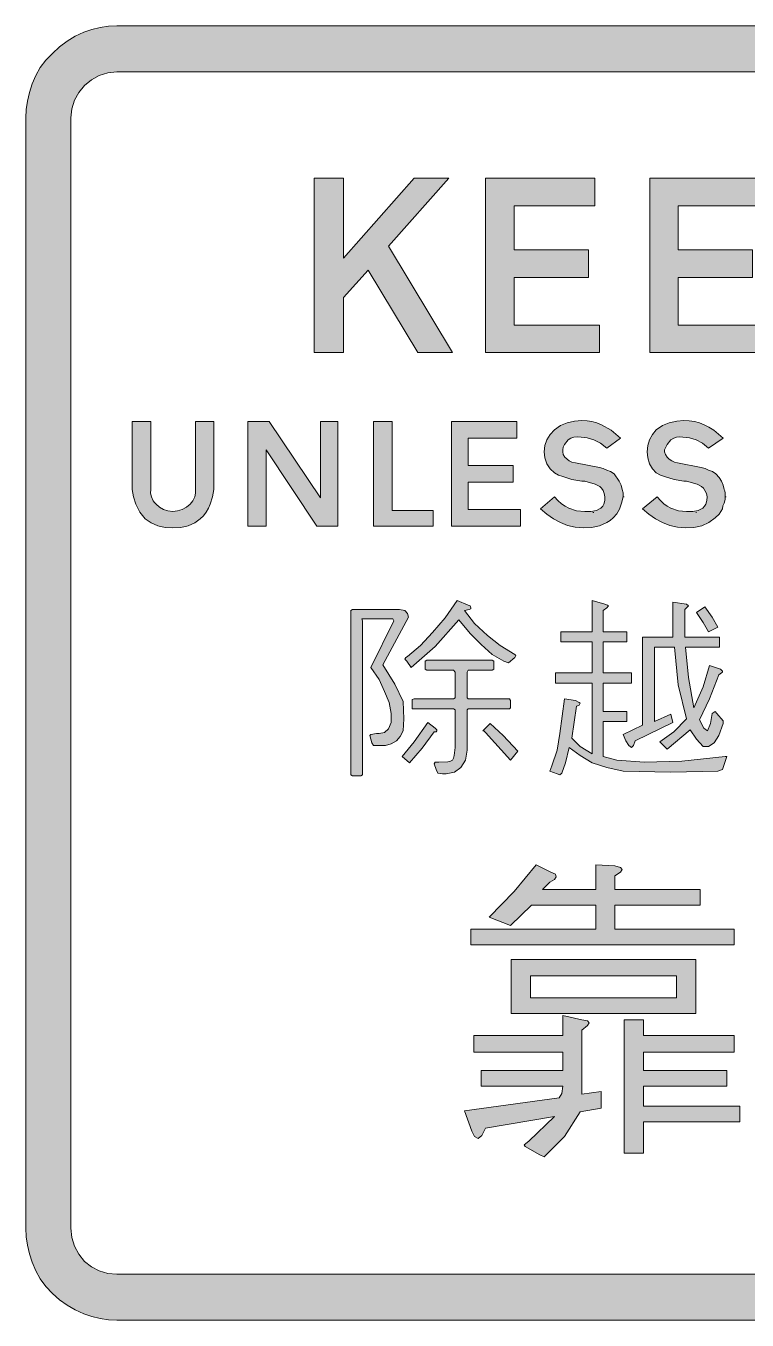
# Model space of a CAD drawing. Header units: metres. Extents: x 104 to 465, y 9 to 263.
# Drawn here: x 104.4 to 245.9, y 9 to 262.8 of the extents above; entities that cross this region are included whole.
import ezdxf

# ---------------------------------------------------------------- set-up
doc = ezdxf.new("R2010")
doc.units = ezdxf.units.M
doc.layers.add('FILL_BLACK_000000', color=7, linetype='Continuous', true_color=0x000000)
doc.layers.add('STROKE_BLACK_000000', color=7, linetype='Continuous', true_color=0x000000)

msp = doc.modelspace()

# ---------------------------------------------------------------- hatches: boundary and pattern name
at = {"layer": 'FILL_BLACK_000000', "true_color": 0x000000}
h = msp.add_hatch(color=7, dxfattribs=at)
h.dxf.hatch_style = 1
h.paths.add_polyline_path([(450.74, 262.51), (452.42, 262.12), (454.14, 261.54), (455.75, 260.77), (457.33, 259.81), (458.85, 258.68), (460.26, 257.4), (461.44, 256.09), (462.51, 254.63), (463.45, 253.07), (464.22, 251.46), (464.8, 249.74), (465.19, 248.06), (465.41, 246.42), (465.48, 244.8), (465.48, 27), (465.41, 25.35), (465.19, 23.67), (464.8, 21.99), (464.22, 20.34), (463.45, 18.65), (462.51, 17.08), (461.44, 15.61), (460.26, 14.22), (458.85, 12.97), (457.33, 11.9), (455.75, 11.01), (454.14, 10.26), (452.42, 9.68), (450.74, 9.29), (449.1, 9.07), (447.48, 9), (122.22, 9), (120.6, 9.07), (118.98, 9.29), (117.36, 9.68), (115.74, 10.26), (114.05, 11.01), (112.48, 11.9), (111.01, 12.97), (109.62, 14.22), (108.34, 15.61), (107.23, 17.08), (106.33, 18.65), (105.66, 20.34), (105.08, 21.99), (104.69, 23.67), (104.47, 25.35), (104.4, 27), (104.4, 244.8), (104.47, 246.42), (104.69, 248.06), (105.08, 249.74), (105.66, 251.46), (106.33, 253.07), (107.23, 254.63), (108.34, 256.09), (109.62, 257.4), (111.01, 258.68), (112.48, 259.81), (114.05, 260.77), (115.74, 261.54), (117.36, 262.12), (118.98, 262.51), (120.6, 262.73), (122.22, 262.8), (447.48, 262.8), (449.1, 262.73), (450.74, 262.51)])
h.paths.add_polyline_path([(455.8, 248.22), (454.96, 249.76), (454.41, 250.46), (453.78, 251.1), (452.44, 252.21), (450.9, 253.06), (449.22, 253.61), (447.48, 253.8), (122.22, 253.8), (120.48, 253.61), (118.8, 253.06), (117.26, 252.21), (115.92, 251.1), (114.81, 249.76), (113.96, 248.22), (113.41, 246.54), (113.22, 244.8), (113.22, 27), (113.41, 25.18), (113.96, 23.49), (114.81, 21.94), (115.92, 20.52), (117.26, 19.44), (118.8, 18.65), (120.48, 18.17), (122.22, 18), (447.48, 18), (449.22, 18.17), (450.9, 18.65), (452.44, 19.44), (453.78, 20.52), (454.96, 21.94), (455.8, 23.49), (456.31, 25.18), (456.48, 27), (456.48, 244.8), (456.31, 246.54), (455.8, 248.22)], flags=16)
h = msp.add_hatch(color=7, dxfattribs=at)
h.dxf.hatch_style = 1
h.paths.add_polyline_path([(166.68, 209.52), (166.68, 198.72), (160.92, 198.72), (160.92, 232.92), (166.68, 232.92), (166.68, 217.26), (180.54, 232.92), (187.38, 232.92), (175.5, 219.6), (188.1, 198.72), (181.26, 198.72), (171.54, 214.92), (166.68, 209.52)])
h = msp.add_hatch(color=7, dxfattribs=at)
h.dxf.hatch_style = 1
h.paths.add_polyline_path([(194.58, 198.72), (194.58, 232.92), (216, 232.92), (216, 227.52), (200.16, 227.52), (200.16, 218.88), (214.74, 218.88), (214.74, 213.48), (200.16, 213.48), (200.16, 204.12), (216.9, 204.12), (216.9, 198.72), (194.58, 198.72)])
h = msp.add_hatch(color=7, dxfattribs=at)
h.dxf.hatch_style = 1
h.paths.add_polyline_path([(226.8, 232.92), (248.22, 232.92), (248.22, 227.52), (232.38, 227.52), (232.38, 218.88), (246.96, 218.88), (246.96, 213.48), (232.38, 213.48), (232.38, 204.12), (249.12, 204.12), (249.12, 198.72), (226.8, 198.72), (226.8, 232.92)])
h = msp.add_hatch(color=7, dxfattribs=at)
h.dxf.hatch_style = 1
h.paths.add_polyline_path([(218.34, 180), (217.15, 180.95), (215.82, 181.62), (214.49, 182.03), (213.3, 182.16), (212.55, 182.23), (211.9, 182.16), (211.33, 181.96), (210.78, 181.62), (210.04, 180.7), (209.79, 180.18), (209.7, 179.64), (209.7, 179.28), (209.82, 178.75), (210.13, 178.25), (210.96, 177.48), (211.52, 177.23), (212.22, 177.12), (216.9, 176.22), (217.62, 176.02), (218.34, 175.68), (219.06, 175.39), (219.78, 174.96), (220.79, 173.5), (221.17, 172.71), (221.4, 171.9), (221.56, 171.25), (221.58, 170.46), (221.27, 169.18), (220.86, 168.05), (220.31, 167.09), (219.6, 166.32), (219.02, 165.82), (218.37, 165.4), (216.92, 164.79), (215.37, 164.45), (213.84, 164.34), (212.18, 164.47), (210.67, 164.84), (209.26, 165.4), (207.9, 166.14), (206.57, 167.06), (205.38, 168.12), (208.08, 170.46), (208.76, 169.72), (209.46, 169.1), (210.18, 168.6), (210.91, 168.21), (212.43, 167.73), (214.02, 167.58), (215.22, 167.55), (216.31, 167.76), (217.21, 168.24), (217.55, 168.59), (217.8, 169.02), (217.97, 169.72), (217.98, 170.44), (217.85, 171.12), (217.62, 171.72), (217.32, 172.14), (216.96, 172.48), (216.09, 172.96), (214.02, 173.52), (213.48, 173.52), (211.52, 173.84), (209.7, 174.42), (208.89, 174.71), (208.08, 175.14), (207.24, 175.94), (206.62, 176.94), (206.23, 178.08), (206.1, 179.28), (206.23, 180.49), (206.62, 181.64), (207.24, 182.7), (208.08, 183.6), (209.25, 184.41), (210.58, 184.97), (212, 185.3), (213.48, 185.4), (214.48, 185.35), (215.45, 185.19), (216.39, 184.93), (217.33, 184.57), (219.18, 183.5), (221.04, 181.98), (218.34, 180)])
h = msp.add_hatch(color=7, dxfattribs=at)
h.dxf.hatch_style = 1
h.paths.add_polyline_path([(228.86, 169.72), (229.52, 169.1), (230.2, 168.6), (230.92, 168.21), (232.42, 167.73), (234, 167.58), (235.2, 167.55), (236.29, 167.76), (237.19, 168.24), (237.53, 168.59), (237.78, 169.02), (237.98, 169.72), (238.03, 170.44), (237.91, 171.12), (237.6, 171.72), (237.3, 172.14), (236.94, 172.48), (236.07, 172.96), (234, 173.52), (233.46, 173.52), (231.57, 173.83), (229.68, 174.42), (228.87, 174.71), (228.06, 175.14), (227.32, 175.94), (226.75, 176.94), (226.39, 178.08), (226.26, 179.28), (226.39, 180.49), (226.75, 181.64), (227.32, 182.7), (228.06, 183.6), (229.26, 184.41), (230.62, 184.97), (232.06, 185.3), (233.46, 185.4), (234.52, 185.35), (235.53, 185.19), (236.51, 184.93), (237.46, 184.57), (238.4, 184.09), (239.33, 183.5), (241.2, 181.98), (238.32, 180), (237.15, 180.94), (235.87, 181.62), (234.55, 182.02), (233.28, 182.16), (232.64, 182.23), (232.04, 182.16), (231.48, 181.96), (230.94, 181.62), (230.17, 180.7), (229.68, 179.64), (229.68, 179.28), (229.88, 178.75), (230.2, 178.24), (230.62, 177.81), (231.12, 177.48), (231.66, 177.23), (232.2, 177.12), (236.88, 176.22), (237.67, 176.02), (238.32, 175.68), (239.11, 175.39), (239.76, 174.96), (240.37, 174.25), (240.84, 173.5), (241.18, 172.71), (241.38, 171.9), (241.54, 171.61), (241.56, 171.18), (241.56, 170.46), (241.56, 169.92), (241.38, 169.2), (241.13, 168.66), (241.02, 168.12), (240.37, 167.08), (239.58, 166.32), (238.38, 165.4), (236.97, 164.79), (235.43, 164.45), (233.82, 164.34), (232.23, 164.47), (230.71, 164.83), (229.26, 165.4), (227.88, 166.14), (226.62, 167.06), (225.36, 168.12), (228.24, 170.46), (228.86, 169.72)])
h = msp.add_hatch(color=7, dxfattribs=at)
h.dxf.hatch_style = 1
h.paths.add_polyline_path([(137.7, 185.22), (141.3, 185.22), (141.3, 171.9), (141.01, 170.46), (140.58, 169.02), (140.25, 168.22), (139.79, 167.44), (139.24, 166.74), (138.6, 166.14), (137.53, 165.33), (136.24, 164.77), (134.78, 164.44), (133.2, 164.34), (131.72, 164.44), (130.3, 164.77), (128.97, 165.33), (127.8, 166.14), (126.76, 167.44), (126.33, 168.22), (126, 169.02), (125.5, 170.46), (125.28, 171.9), (125.28, 185.22), (128.88, 185.22), (128.88, 171.9), (128.83, 171.18), (129.06, 170.46), (129.37, 169.67), (129.62, 169.32), (129.96, 169.02), (130.59, 168.42), (131.38, 167.96), (132.26, 167.68), (133.2, 167.58), (134.14, 167.68), (135.04, 167.96), (135.88, 168.42), (136.62, 169.02), (137.14, 169.67), (137.52, 170.46), (137.68, 171.18), (137.7, 171.9), (137.7, 185.22)])
h = msp.add_hatch(color=7, dxfattribs=at)
h.dxf.hatch_style = 1
h.paths.add_polyline_path([(162.18, 170.28), (162.18, 185.22), (165.6, 185.22), (165.6, 164.7), (161.46, 164.7), (151.56, 179.64), (151.56, 164.7), (147.96, 164.7), (147.96, 185.22), (152.1, 185.22), (162.18, 170.28)])
h = msp.add_hatch(color=7, dxfattribs=at)
h.dxf.hatch_style = 1
h.paths.add_polyline_path([(172.62, 164.7), (172.62, 185.22), (176.22, 185.22), (176.22, 167.76), (184.32, 167.76), (184.32, 164.7), (172.62, 164.7)])
h = msp.add_hatch(color=7, dxfattribs=at)
h.dxf.hatch_style = 1
h.paths.add_polyline_path([(187.92, 185.22), (200.7, 185.22), (200.7, 181.98), (191.16, 181.98), (191.16, 176.58), (199.98, 176.58), (199.98, 173.34), (191.16, 173.34), (191.16, 167.94), (201.42, 167.94), (201.42, 164.7), (187.92, 164.7), (187.92, 185.22)])
h = msp.add_hatch(color=7, dxfattribs=at)
h.dxf.hatch_style = 1
h.paths.add_polyline_path([(193.68, 141.48), (191.52, 143.64), (189.36, 146.34), (184.68, 141.12), (180, 136.98), (179.1, 138.24), (178.74, 138.6), (178.92, 138.96), (179.28, 139.14), (181.8, 141.3), (184.14, 143.82), (186.66, 146.7), (189, 150.12), (191.16, 149.22), (191.52, 149.04), (191.7, 148.68), (191.7, 148.5), (191.34, 148.32), (190.44, 148.14), (192.42, 145.62), (194.94, 143.28), (197.46, 141.3), (200.34, 139.5), (200.52, 139.32), (200.34, 138.96), (199.08, 137.88), (198.18, 138.24), (195.84, 139.5), (193.68, 141.48)])
h = msp.add_hatch(color=7, dxfattribs=at)
h.dxf.hatch_style = 1
h.paths.add_polyline_path([(221.58, 116.64), (218.34, 117.36), (215.46, 118.26), (213.12, 119.7), (210.96, 121.32), (210.24, 118.26), (209.52, 116.28), (209.16, 115.92), (208.62, 116.1), (207.18, 116.64), (207.54, 117.72), (208.62, 120.78), (209.16, 124.02), (210.06, 130.86), (212.22, 130.5), (212.94, 130.14), (213.12, 129.96), (212.94, 129.6), (212.4, 129.42), (211.5, 123.12), (213.12, 121.5), (215.46, 120.06), (215.46, 133.92), (208.26, 133.92), (208.26, 135.9), (215.46, 135.9), (215.46, 142.02), (209.34, 142.02), (209.34, 144), (215.46, 144), (215.46, 150.12), (217.98, 149.4), (218.52, 149.22), (218.7, 149.04), (218.34, 148.68), (217.62, 148.14), (217.62, 144), (222.3, 144), (222.3, 142.02), (217.62, 142.02), (217.62, 135.9), (223.2, 135.9), (223.2, 133.92), (217.62, 133.92), (217.62, 128.34), (222.3, 128.34), (222.3, 126.36), (217.62, 126.36), (217.62, 119.52), (220.32, 118.8), (225.72, 118.44), (233.1, 118.62), (241.56, 119.52), (241.92, 119.52), (241.02, 117), (240.12, 116.64), (230.94, 116.46), (221.58, 116.64)])
h = msp.add_hatch(color=7, dxfattribs=at)
h.dxf.hatch_style = 1
h.paths.add_polyline_path([(241.2, 126.54), (241.2, 126), (240.3, 123.66), (239.4, 122.22), (238.32, 121.5), (237.24, 121.5), (235.98, 122.94), (234.72, 124.74), (230.22, 120.96), (228.78, 122.4), (231.48, 124.38), (234, 126.9), (232.38, 133.56), (231.66, 140.94), (227.7, 140.94), (227.7, 126.36), (230.94, 127.8), (231.3, 126.18), (223.92, 122.58), (223.56, 121.68), (223.2, 121.32), (222.66, 121.68), (222.12, 122.58), (221.58, 123.84), (225.36, 125.64), (225.36, 142.92), (231.3, 142.92), (231.3, 149.76), (234, 149.4), (234.36, 149.04), (233.64, 148.32), (233.64, 142.92), (240.48, 142.92), (240.48, 140.94), (233.82, 140.94), (234.36, 135), (235.44, 129.06), (237.24, 133.2), (238.5, 137.34), (240.66, 136.62), (241.02, 136.26), (241.02, 136.08), (240.84, 135.9), (240.3, 135.54), (238.5, 130.86), (236.52, 126.72), (237.42, 125.1), (238.14, 124.56), (238.68, 126), (239.04, 127.98), (239.58, 128.34), (239.94, 127.98), (241.2, 126.54)])
h = msp.add_hatch(color=7, dxfattribs=at)
h.dxf.hatch_style = 1
h.paths.add_polyline_path([(178.38, 124.56), (177.84, 123.48), (177.12, 122.58), (176.04, 122.04), (174.96, 121.68), (172.62, 121.68), (172.26, 122.22), (171.9, 123.66), (172.08, 123.84), (173.16, 124.02), (173.7, 124.02), (174.78, 124.2), (175.5, 124.92), (176.04, 126.18), (176.04, 127.98), (175.68, 130.14), (174.78, 132.3), (173.7, 134.64), (172.08, 136.98), (176.58, 146.16), (176.4, 146.52), (170.28, 146.52), (170.46, 146.16), (170.46, 115.92), (170.1, 115.74), (168.48, 115.74), (168.12, 115.92), (168.12, 148.14), (168.48, 148.32), (177.66, 148.32), (178.74, 148.14), (179.28, 147.6), (179.46, 146.88), (174.42, 137.52), (176.76, 133.74), (178.38, 130.32), (178.56, 126.9), (178.38, 124.56)])
h = msp.add_hatch(color=7, dxfattribs=at)
h.dxf.hatch_style = 1
h.paths.add_polyline_path([(237.6, 148.86), (239.04, 146.88), (240.12, 144.9), (238.32, 144), (237.24, 145.8), (235.98, 147.78), (237.6, 148.86)])
h = msp.add_hatch(color=7, dxfattribs=at)
h.dxf.hatch_style = 1
h.paths.add_polyline_path([(180.54, 130.86), (188.28, 130.86), (188.64, 131.04), (188.64, 136.08), (188.28, 136.44), (183.06, 136.44), (182.7, 136.62), (182.7, 138.24), (183.06, 138.42), (195.84, 138.42), (196.2, 138.24), (196.2, 136.62), (195.84, 136.44), (191.16, 136.44), (190.98, 136.08), (190.98, 131.04), (191.16, 130.86), (199.26, 130.86), (199.44, 130.5), (199.44, 129.06), (199.26, 128.88), (191.16, 128.88), (190.98, 128.7), (190.98, 120.78), (190.62, 118.8), (189.72, 117.36), (188.46, 116.46), (186.84, 116.1), (186.12, 116.1), (185.22, 116.28), (184.86, 117), (184.5, 118.08), (184.68, 118.44), (185.4, 118.44), (187.19, 118.47), (187.72, 118.59), (188.07, 118.83), (188.28, 119.2), (188.42, 119.72), (188.64, 121.32), (188.64, 128.7), (188.28, 128.88), (180.18, 128.88), (180.18, 130.68), (180.54, 130.86)])
h = msp.add_hatch(color=7, dxfattribs=at)
h.dxf.hatch_style = 1
h.paths.add_polyline_path([(184.68, 125.1), (185.04, 124.74), (185.04, 124.56), (184.86, 124.38), (184.5, 124.38), (182.16, 121.14), (179.64, 118.26), (178.2, 119.52), (180.54, 122.4), (183.24, 126.18), (184.68, 125.1)])
h = msp.add_hatch(color=7, dxfattribs=at)
h.dxf.hatch_style = 1
h.paths.add_polyline_path([(199.44, 118.8), (194.58, 124.2), (194.22, 124.56), (194.04, 124.56), (195.48, 126), (198, 123.66), (200.88, 120.6), (199.44, 118.8)])
h = msp.add_hatch(color=7, dxfattribs=at)
h.dxf.hatch_style = 1
h.paths.add_polyline_path([(243.36, 82.62), (191.7, 82.62), (191.7, 85.68), (216.18, 85.68), (216.18, 90.36), (203.58, 90.36), (199.44, 86.4), (195.3, 88.02), (200.16, 93.06), (204.48, 98.28), (207.36, 96.84), (208.26, 96.48), (208.44, 95.94), (208.08, 95.4), (207.18, 94.86), (205.74, 93.42), (216.18, 93.42), (216.18, 98.28), (219.96, 98.1), (221.04, 97.74), (221.4, 97.38), (221.04, 96.84), (219.96, 96.12), (219.96, 93.42), (236.7, 93.42), (236.7, 90.36), (219.96, 90.36), (219.96, 85.68), (243.36, 85.68), (243.36, 82.62)])
h = msp.add_hatch(color=7, dxfattribs=at)
h.dxf.hatch_style = 1
h.paths.add_polyline_path([(199.62, 69.12), (199.62, 79.74), (235.8, 79.74), (235.8, 69.12), (199.62, 69.12)])
h.paths.add_polyline_path([(232.02, 72.18), (232.02, 76.5), (203.4, 76.5), (203.4, 72.18), (232.02, 72.18)], flags=16)
h = msp.add_hatch(color=7, dxfattribs=at)
h.dxf.hatch_style = 1
h.paths.add_polyline_path([(213.48, 53.28), (217.26, 53.82), (217.26, 50.58), (213.12, 49.86), (210.06, 45), (206.1, 41.04), (205.2, 41.4), (202.32, 43.02), (202.14, 43.38), (203.04, 44.1), (208.08, 48.96), (194.58, 46.62), (193.86, 45.18), (193.14, 44.64), (192.42, 45), (191.88, 46.08), (190.44, 50.04), (208.98, 52.56), (209.52, 53.46), (209.7, 54.9), (193.68, 54.9), (193.68, 57.96), (209.7, 57.96), (209.7, 61.56), (192.24, 61.56), (192.24, 64.8), (209.7, 64.8), (209.7, 68.76), (213.48, 67.86), (214.56, 67.68), (214.92, 67.32), (214.56, 66.78), (213.48, 65.88), (213.48, 53.28)])
h = msp.add_hatch(color=7, dxfattribs=at)
h.dxf.hatch_style = 1
h.paths.add_polyline_path([(243.36, 64.8), (243.36, 61.56), (225.54, 61.56), (225.54, 57.96), (241.92, 57.96), (241.92, 54.9), (225.54, 54.9), (225.54, 50.94), (244.44, 50.94), (244.44, 47.88), (225.54, 47.88), (225.54, 41.76), (221.76, 41.76), (221.76, 67.86), (225.54, 67.86), (225.54, 64.8), (243.36, 64.8)])

# ---------------------------------------------------------------- linework, layer by layer
at = {"layer": 'FILL_BLACK_000000', "lineweight": 0, "true_color": 0x000000}
for points in [[(447.48, 9), (122.22, 9), (120.6, 9.07), (118.98, 9.29), (117.36, 9.68), (115.74, 10.26), (114.05, 11.01), (112.48, 11.9), (111.01, 12.97), (109.62, 14.22), (108.34, 15.61), (107.23, 17.08), (106.33, 18.65), (105.66, 20.34), (105.08, 21.99), (104.69, 23.67), (104.47, 25.35), (104.4, 27), (104.4, 244.8), (104.47, 246.42), (104.69, 248.06), (105.08, 249.74), (105.66, 251.46), (106.33, 253.07), (107.23, 254.63), (108.34, 256.09), (109.62, 257.4), (111.01, 258.68), (112.48, 259.81), (114.05, 260.77), (115.74, 261.54), (117.36, 262.12), (118.98, 262.51), (120.6, 262.73), (122.22, 262.8), (447.48, 262.8)], [(447.48, 253.8), (122.22, 253.8), (120.48, 253.61), (118.8, 253.06), (117.26, 252.21), (115.92, 251.1), (114.81, 249.76), (113.96, 248.22), (113.41, 246.54), (113.22, 244.8), (113.22, 27), (113.41, 25.18), (113.96, 23.49), (114.81, 21.94), (115.92, 20.52), (117.26, 19.44), (118.8, 18.65), (120.48, 18.17), (122.22, 18), (447.48, 18)]]:
    msp.add_lwpolyline(points, dxfattribs=at)
for points in [[(166.68, 209.52), (166.68, 198.72), (160.92, 198.72), (160.92, 232.92), (166.68, 232.92), (166.68, 217.26), (180.54, 232.92), (187.38, 232.92), (175.5, 219.6), (188.1, 198.72), (181.26, 198.72), (171.54, 214.92)], [(194.58, 198.72), (194.58, 232.92), (216, 232.92), (216, 227.52), (200.16, 227.52), (200.16, 218.88), (214.74, 218.88), (214.74, 213.48), (200.16, 213.48), (200.16, 204.12), (216.9, 204.12), (216.9, 198.72)], [(226.8, 232.92), (248.22, 232.92), (248.22, 227.52), (232.38, 227.52), (232.38, 218.88), (246.96, 218.88), (246.96, 213.48), (232.38, 213.48), (232.38, 204.12), (249.12, 204.12), (249.12, 198.72), (226.8, 198.72)], [(218.34, 180), (217.15, 180.95), (215.82, 181.62), (214.49, 182.03), (213.3, 182.16), (212.55, 182.23), (211.9, 182.16), (211.33, 181.96), (210.78, 181.62), (210.04, 180.7), (209.79, 180.18), (209.7, 179.64), (209.7, 179.28), (209.82, 178.75), (210.13, 178.25), (210.96, 177.48), (211.52, 177.23), (212.22, 177.12), (216.9, 176.22), (217.62, 176.02), (218.34, 175.68), (219.06, 175.39), (219.78, 174.96), (220.79, 173.5), (221.17, 172.71), (221.4, 171.9), (221.56, 171.25), (221.58, 170.46), (221.27, 169.18), (220.86, 168.05), (220.31, 167.09), (219.6, 166.32), (219.02, 165.82), (218.37, 165.4), (216.92, 164.79), (215.37, 164.45), (213.84, 164.34), (212.18, 164.47), (210.67, 164.84), (209.26, 165.4), (207.9, 166.14), (206.57, 167.06), (205.38, 168.12), (208.08, 170.46), (208.76, 169.72), (209.46, 169.1), (210.18, 168.6), (210.91, 168.21), (212.43, 167.73), (214.02, 167.58), (215.22, 167.55), (216.31, 167.76), (217.21, 168.24), (217.55, 168.59), (217.8, 169.02), (217.97, 169.72), (217.98, 170.44), (217.85, 171.12), (217.62, 171.72), (217.32, 172.14), (216.96, 172.48), (216.09, 172.96), (214.02, 173.52), (213.48, 173.52), (211.52, 173.84), (209.7, 174.42), (208.89, 174.71), (208.08, 175.14), (207.24, 175.94), (206.62, 176.94), (206.23, 178.08), (206.1, 179.28), (206.23, 180.49), (206.62, 181.64), (207.24, 182.7), (208.08, 183.6), (209.25, 184.41), (210.58, 184.97), (212, 185.3), (213.48, 185.4), (214.48, 185.35), (215.45, 185.19), (216.39, 184.93), (217.33, 184.57), (219.18, 183.5), (221.04, 181.98)], [(228.86, 169.72), (229.52, 169.1), (230.2, 168.6), (230.92, 168.21), (232.42, 167.73), (234, 167.58), (235.2, 167.55), (236.29, 167.76), (237.19, 168.24), (237.53, 168.59), (237.78, 169.02), (237.98, 169.72), (238.03, 170.44), (237.91, 171.12), (237.6, 171.72), (237.3, 172.14), (236.94, 172.48), (236.07, 172.96), (234, 173.52), (233.46, 173.52), (231.57, 173.83), (229.68, 174.42), (228.87, 174.71), (228.06, 175.14), (227.32, 175.94), (226.75, 176.94), (226.39, 178.08), (226.26, 179.28), (226.39, 180.49), (226.75, 181.64), (227.32, 182.7), (228.06, 183.6), (229.26, 184.41), (230.62, 184.97), (232.06, 185.3), (233.46, 185.4), (234.52, 185.35), (235.53, 185.19), (236.51, 184.93), (237.46, 184.57), (238.4, 184.09), (239.33, 183.5), (241.2, 181.98), (238.32, 180), (237.15, 180.94), (235.87, 181.62), (234.55, 182.02), (233.28, 182.16), (232.64, 182.23), (232.04, 182.16), (231.48, 181.96), (230.94, 181.62), (230.17, 180.7), (229.68, 179.64), (229.68, 179.28), (229.88, 178.75), (230.2, 178.24), (230.62, 177.81), (231.12, 177.48), (231.66, 177.23), (232.2, 177.12), (236.88, 176.22), (237.67, 176.02), (238.32, 175.68), (239.11, 175.39), (239.76, 174.96), (240.37, 174.25), (240.84, 173.5), (241.18, 172.71), (241.38, 171.9), (241.54, 171.61), (241.56, 171.18), (241.56, 170.46), (241.56, 169.92), (241.38, 169.2), (241.13, 168.66), (241.02, 168.12), (240.37, 167.08), (239.58, 166.32), (238.38, 165.4), (236.97, 164.79), (235.43, 164.45), (233.82, 164.34), (232.23, 164.47), (230.71, 164.83), (229.26, 165.4), (227.88, 166.14), (226.62, 167.06), (225.36, 168.12), (228.24, 170.46)], [(137.7, 185.22), (141.3, 185.22), (141.3, 171.9), (141.01, 170.46), (140.58, 169.02), (140.25, 168.22), (139.79, 167.44), (139.24, 166.74), (138.6, 166.14), (137.53, 165.33), (136.24, 164.77), (134.78, 164.44), (133.2, 164.34), (131.72, 164.44), (130.3, 164.77), (128.97, 165.33), (127.8, 166.14), (126.76, 167.44), (126.33, 168.22), (126, 169.02), (125.5, 170.46), (125.28, 171.9), (125.28, 185.22), (128.88, 185.22), (128.88, 171.9), (128.83, 171.18), (129.06, 170.46), (129.37, 169.67), (129.62, 169.32), (129.96, 169.02), (130.59, 168.42), (131.38, 167.96), (132.26, 167.68), (133.2, 167.58), (134.14, 167.68), (135.04, 167.96), (135.88, 168.42), (136.62, 169.02), (137.14, 169.67), (137.52, 170.46), (137.68, 171.18), (137.7, 171.9)], [(162.18, 170.28), (162.18, 185.22), (165.6, 185.22), (165.6, 164.7), (161.46, 164.7), (151.56, 179.64), (151.56, 164.7), (147.96, 164.7), (147.96, 185.22), (152.1, 185.22)], [(172.62, 164.7), (172.62, 185.22), (176.22, 185.22), (176.22, 167.76), (184.32, 167.76), (184.32, 164.7)], [(187.92, 185.22), (200.7, 185.22), (200.7, 181.98), (191.16, 181.98), (191.16, 176.58), (199.98, 176.58), (199.98, 173.34), (191.16, 173.34), (191.16, 167.94), (201.42, 167.94), (201.42, 164.7), (187.92, 164.7)], [(193.68, 141.48), (191.52, 143.64), (189.36, 146.34), (184.68, 141.12), (180, 136.98), (179.1, 138.24), (178.74, 138.6), (178.92, 138.96), (179.28, 139.14), (181.8, 141.3), (184.14, 143.82), (186.66, 146.7), (189, 150.12), (191.16, 149.22), (191.52, 149.04), (191.7, 148.68), (191.7, 148.5), (191.34, 148.32), (190.44, 148.14), (192.42, 145.62), (194.94, 143.28), (197.46, 141.3), (200.34, 139.5), (200.52, 139.32), (200.34, 138.96), (199.08, 137.88), (198.18, 138.24), (195.84, 139.5)], [(221.58, 116.64), (218.34, 117.36), (215.46, 118.26), (213.12, 119.7), (210.96, 121.32), (210.24, 118.26), (209.52, 116.28), (209.16, 115.92), (208.62, 116.1), (207.18, 116.64), (207.54, 117.72), (208.62, 120.78), (209.16, 124.02), (210.06, 130.86), (212.22, 130.5), (212.94, 130.14), (213.12, 129.96), (212.94, 129.6), (212.4, 129.42), (211.5, 123.12), (213.12, 121.5), (215.46, 120.06), (215.46, 133.92), (208.26, 133.92), (208.26, 135.9), (215.46, 135.9), (215.46, 142.02), (209.34, 142.02), (209.34, 144), (215.46, 144), (215.46, 150.12), (217.98, 149.4), (218.52, 149.22), (218.7, 149.04), (218.34, 148.68), (217.62, 148.14), (217.62, 144), (222.3, 144), (222.3, 142.02), (217.62, 142.02), (217.62, 135.9), (223.2, 135.9), (223.2, 133.92), (217.62, 133.92), (217.62, 128.34), (222.3, 128.34), (222.3, 126.36), (217.62, 126.36), (217.62, 119.52), (220.32, 118.8), (225.72, 118.44), (233.1, 118.62), (241.56, 119.52), (241.92, 119.52), (241.02, 117), (240.12, 116.64), (230.94, 116.46)], [(241.2, 126.54), (241.2, 126), (240.3, 123.66), (239.4, 122.22), (238.32, 121.5), (237.24, 121.5), (235.98, 122.94), (234.72, 124.74), (230.22, 120.96), (228.78, 122.4), (231.48, 124.38), (234, 126.9), (232.38, 133.56), (231.66, 140.94), (227.7, 140.94), (227.7, 126.36), (230.94, 127.8), (231.3, 126.18), (223.92, 122.58), (223.56, 121.68), (223.2, 121.32), (222.66, 121.68), (222.12, 122.58), (221.58, 123.84), (225.36, 125.64), (225.36, 142.92), (231.3, 142.92), (231.3, 149.76), (234, 149.4), (234.36, 149.04), (233.64, 148.32), (233.64, 142.92), (240.48, 142.92), (240.48, 140.94), (233.82, 140.94), (234.36, 135), (235.44, 129.06), (237.24, 133.2), (238.5, 137.34), (240.66, 136.62), (241.02, 136.26), (241.02, 136.08), (240.84, 135.9), (240.3, 135.54), (238.5, 130.86), (236.52, 126.72), (237.42, 125.1), (238.14, 124.56), (238.68, 126), (239.04, 127.98), (239.58, 128.34), (239.94, 127.98)], [(178.38, 124.56), (177.84, 123.48), (177.12, 122.58), (176.04, 122.04), (174.96, 121.68), (172.62, 121.68), (172.26, 122.22), (171.9, 123.66), (172.08, 123.84), (173.16, 124.02), (173.7, 124.02), (174.78, 124.2), (175.5, 124.92), (176.04, 126.18), (176.04, 127.98), (175.68, 130.14), (174.78, 132.3), (173.7, 134.64), (172.08, 136.98), (176.58, 146.16), (176.4, 146.52), (170.28, 146.52), (170.46, 146.16), (170.46, 115.92), (170.1, 115.74), (168.48, 115.74), (168.12, 115.92), (168.12, 148.14), (168.48, 148.32), (177.66, 148.32), (178.74, 148.14), (179.28, 147.6), (179.46, 146.88), (174.42, 137.52), (176.76, 133.74), (178.38, 130.32), (178.56, 126.9)], [(237.6, 148.86), (239.04, 146.88), (240.12, 144.9), (238.32, 144), (237.24, 145.8), (235.98, 147.78)], [(180.54, 130.86), (188.28, 130.86), (188.64, 131.04), (188.64, 136.08), (188.28, 136.44), (183.06, 136.44), (182.7, 136.62), (182.7, 138.24), (183.06, 138.42), (195.84, 138.42), (196.2, 138.24), (196.2, 136.62), (195.84, 136.44), (191.16, 136.44), (190.98, 136.08), (190.98, 131.04), (191.16, 130.86), (199.26, 130.86), (199.44, 130.5), (199.44, 129.06), (199.26, 128.88), (191.16, 128.88), (190.98, 128.7), (190.98, 120.78), (190.62, 118.8), (189.72, 117.36), (188.46, 116.46), (186.84, 116.1), (186.12, 116.1), (185.22, 116.28), (184.86, 117), (184.5, 118.08), (184.68, 118.44), (185.4, 118.44), (187.19, 118.47), (187.72, 118.59), (188.07, 118.83), (188.28, 119.2), (188.42, 119.72), (188.64, 121.32), (188.64, 128.7), (188.28, 128.88), (180.18, 128.88), (180.18, 130.68)], [(184.68, 125.1), (185.04, 124.74), (185.04, 124.56), (184.86, 124.38), (184.5, 124.38), (182.16, 121.14), (179.64, 118.26), (178.2, 119.52), (180.54, 122.4), (183.24, 126.18)], [(199.44, 118.8), (194.58, 124.2), (194.22, 124.56), (194.04, 124.56), (195.48, 126), (198, 123.66), (200.88, 120.6)], [(243.36, 82.62), (191.7, 82.62), (191.7, 85.68), (216.18, 85.68), (216.18, 90.36), (203.58, 90.36), (199.44, 86.4), (195.3, 88.02), (200.16, 93.06), (204.48, 98.28), (207.36, 96.84), (208.26, 96.48), (208.44, 95.94), (208.08, 95.4), (207.18, 94.86), (205.74, 93.42), (216.18, 93.42), (216.18, 98.28), (219.96, 98.1), (221.04, 97.74), (221.4, 97.38), (221.04, 96.84), (219.96, 96.12), (219.96, 93.42), (236.7, 93.42), (236.7, 90.36), (219.96, 90.36), (219.96, 85.68), (243.36, 85.68)], [(199.62, 69.12), (199.62, 79.74), (235.8, 79.74), (235.8, 69.12)], [(232.02, 72.18), (232.02, 76.5), (203.4, 76.5), (203.4, 72.18)], [(213.48, 53.28), (217.26, 53.82), (217.26, 50.58), (213.12, 49.86), (210.06, 45), (206.1, 41.04), (205.2, 41.4), (202.32, 43.02), (202.14, 43.38), (203.04, 44.1), (208.08, 48.96), (194.58, 46.62), (193.86, 45.18), (193.14, 44.64), (192.42, 45), (191.88, 46.08), (190.44, 50.04), (208.98, 52.56), (209.52, 53.46), (209.7, 54.9), (193.68, 54.9), (193.68, 57.96), (209.7, 57.96), (209.7, 61.56), (192.24, 61.56), (192.24, 64.8), (209.7, 64.8), (209.7, 68.76), (213.48, 67.86), (214.56, 67.68), (214.92, 67.32), (214.56, 66.78), (213.48, 65.88)], [(243.36, 64.8), (243.36, 61.56), (225.54, 61.56), (225.54, 57.96), (241.92, 57.96), (241.92, 54.9), (225.54, 54.9), (225.54, 50.94), (244.44, 50.94), (244.44, 47.88), (225.54, 47.88), (225.54, 41.76), (221.76, 41.76), (221.76, 67.86), (225.54, 67.86), (225.54, 64.8)]]:
    msp.add_lwpolyline(points, close=True, dxfattribs=at)
at = {"layer": 'STROKE_BLACK_000000', "lineweight": 0, "true_color": 0x000000}
for points in [[(221.58, 170.46), (221.76, 170.46)], [(241.56, 170.46), (241.74, 170.46)], [(215.64, 167.4), (215.82, 167.4)], [(235.8, 167.4), (235.98, 167.4)]]:
    msp.add_lwpolyline(points, dxfattribs=at)

doc.saveas('drawing.dxf')
